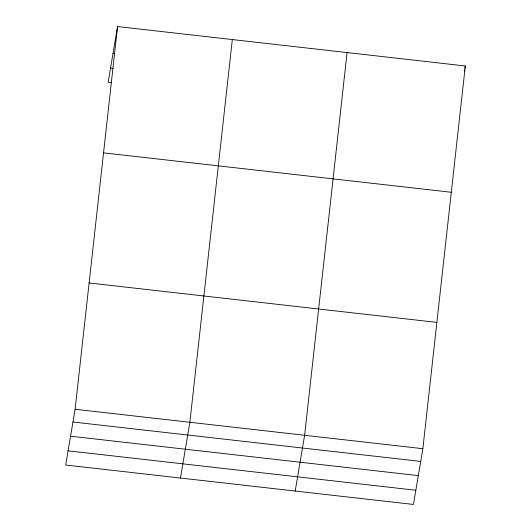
<?xml version="1.0" encoding="UTF-8"?>
<svg xmlns="http://www.w3.org/2000/svg" width="531" height="531" viewBox="0 0 531 531"><rect width="100%" height="100%" fill="white"/><g stroke="black" fill="none" stroke-linecap="round" stroke-linejoin="round"><path stroke-width="0.8" d="M75.11 409.262L117.563 26.55L465.315 65.977L422.862 448.695L413.437 504.45L65.685 465.023L75.11 409.262L422.862 448.695M232.326 39.559L189.872 422.278L180.44 478.033M347.082 52.576L304.628 435.287L295.196 491.042M117.563 26.55L108.138 82.305L111.417 82.677M464.373 71.552L464.645 69.959M464.917 68.366L465.315 65.977M113.01 53.485L114.65 53.671M110.534 68.107L112.997 68.386M103.558 152.848L451.31 192.275M89.122 282.97L436.874 322.397M72.959 421.999L420.711 461.426M70.557 436.197L418.309 475.623M68.081 450.826L415.833 490.252"/></g></svg>
